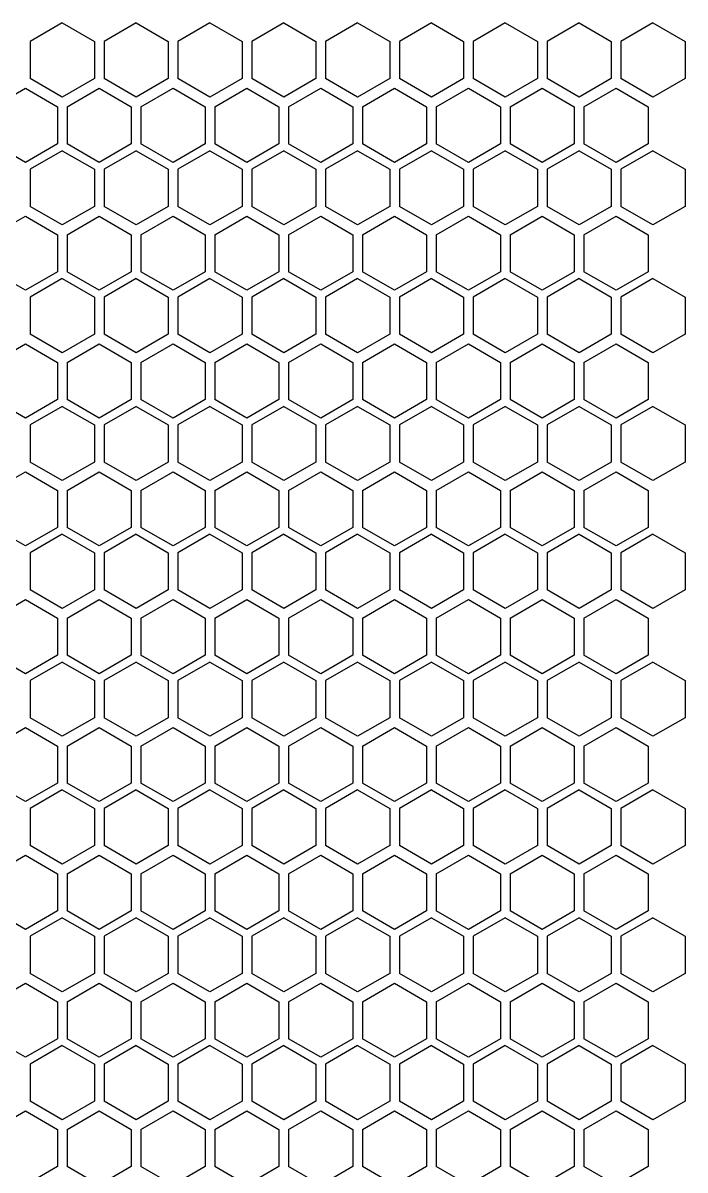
# Model space of a CAD drawing. Extents: x 61367 to 140945, y -1257 to 25588.
# Drawn here: x 94636.2 to 94718.7, y 15951.2 to 16094.1 of the extents above; entities that cross this region are included whole.
import ezdxf

# ---------------------------------------------------------------- set-up
doc = ezdxf.new("R2010")
doc.units = 0
doc.header["$MEASUREMENT"] = 0
doc.layers.get('0').update_dxf_attribs({"linetype": 'CONTINUOUS'})
doc.layers.add('4215-0412-2-1_0', color=7, linetype='CONTINUOUS')

# ---------------------------------------------------------------- blocks, each defined once
blk = doc.blocks.new('RYHTHYT')
at = {"layer": '4215-0412-2-1_0', "color": 7, "linetype": 'Continuous'}
for p, q in [((-32933.26, -67599.48), (-32937.26, -67601.79)), ((-32933.26, -67599.48), (-32929.26, -67601.79)), ((-32924.06, -67599.48), (-32928.06, -67601.79)), ((-32924.06, -67599.48), (-32920.06, -67601.79)), ((-32914.86, -67599.48), (-32918.86, -67601.79)), ((-32914.86, -67599.48), (-32910.86, -67601.79)), ((-32905.66, -67599.48), (-32909.66, -67601.79)), ((-32905.66, -67599.48), (-32901.66, -67601.79)), ((-32896.46, -67599.48), (-32900.46, -67601.79)), ((-32896.46, -67599.48), (-32892.46, -67601.79)), ((-32887.26, -67599.48), (-32891.26, -67601.79)), ((-32887.26, -67599.48), (-32883.26, -67601.79)), ((-32878.06, -67599.48), (-32882.06, -67601.79)), ((-32878.06, -67599.48), (-32874.06, -67601.79)), ((-32868.86, -67599.48), (-32872.86, -67601.79)), ((-32868.86, -67599.48), (-32864.86, -67601.79)), ((-32859.66, -67599.48), (-32863.66, -67601.79)), ((-32859.66, -67599.48), (-32855.66, -67601.79)), ((-32937.26, -67601.79), (-32937.26, -67606.41)), ((-32929.26, -67601.79), (-32929.26, -67606.41)), ((-32928.06, -67601.79), (-32928.06, -67606.41)), ((-32920.06, -67601.79), (-32920.06, -67606.41)), ((-32918.86, -67601.79), (-32918.86, -67606.41)), ((-32910.86, -67601.79), (-32910.86, -67606.41)), ((-32909.66, -67601.79), (-32909.66, -67606.41)), ((-32901.66, -67601.79), (-32901.66, -67606.41)), ((-32900.46, -67601.79), (-32900.46, -67606.41)), ((-32892.46, -67601.79), (-32892.46, -67606.41)), ((-32891.26, -67601.79), (-32891.26, -67606.41)), ((-32883.26, -67601.79), (-32883.26, -67606.41)), ((-32882.06, -67601.79), (-32882.06, -67606.41)), ((-32874.06, -67601.79), (-32874.06, -67606.41)), ((-32872.86, -67601.79), (-32872.86, -67606.41)), ((-32864.86, -67601.79), (-32864.86, -67606.41)), ((-32863.66, -67601.79), (-32863.66, -67606.41)), ((-32855.66, -67601.79), (-32855.66, -67606.41)), ((-32933.26, -67608.72), (-32937.26, -67606.41)), ((-32929.26, -67606.41), (-32933.26, -67608.72)), ((-32924.06, -67608.72), (-32928.06, -67606.41)), ((-32920.06, -67606.41), (-32924.06, -67608.72)), ((-32914.86, -67608.72), (-32918.86, -67606.41)), ((-32910.86, -67606.41), (-32914.86, -67608.72)), ((-32905.66, -67608.72), (-32909.66, -67606.41)), ((-32901.66, -67606.41), (-32905.66, -67608.72)), ((-32896.46, -67608.72), (-32900.46, -67606.41)), ((-32892.46, -67606.41), (-32896.46, -67608.72)), ((-32887.26, -67608.72), (-32891.26, -67606.41)), ((-32883.26, -67606.41), (-32887.26, -67608.72)), ((-32878.06, -67608.72), (-32882.06, -67606.41)), ((-32874.06, -67606.41), (-32878.06, -67608.72)), ((-32868.86, -67608.72), (-32872.86, -67606.41)), ((-32864.86, -67606.41), (-32868.86, -67608.72)), ((-32859.66, -67608.72), (-32863.66, -67606.41)), ((-32855.66, -67606.41), (-32859.66, -67608.72)), ((-32941.86, -67609.94), (-32937.86, -67607.63)), ((-32937.86, -67607.63), (-32933.86, -67609.94)), ((-32932.66, -67609.94), (-32928.66, -67607.63)), ((-32928.66, -67607.63), (-32924.66, -67609.94)), ((-32923.46, -67609.94), (-32919.46, -67607.63)), ((-32919.46, -67607.63), (-32915.46, -67609.94)), ((-32914.26, -67609.94), (-32910.26, -67607.63)), ((-32910.26, -67607.63), (-32906.26, -67609.94)), ((-32905.06, -67609.94), (-32901.06, -67607.63)), ((-32901.06, -67607.63), (-32897.06, -67609.94)), ((-32895.86, -67609.94), (-32891.86, -67607.63)), ((-32891.86, -67607.63), (-32887.86, -67609.94)), ((-32886.66, -67609.94), (-32882.66, -67607.63)), ((-32882.66, -67607.63), (-32878.66, -67609.94)), ((-32877.46, -67609.94), (-32873.46, -67607.63)), ((-32873.46, -67607.63), (-32869.46, -67609.94)), ((-32868.26, -67609.94), (-32864.26, -67607.63)), ((-32864.26, -67607.63), (-32860.26, -67609.94)), ((-32933.86, -67609.94), (-32933.86, -67614.56)), ((-32932.66, -67609.94), (-32932.66, -67614.56)), ((-32924.66, -67609.94), (-32924.66, -67614.56)), ((-32923.46, -67609.94), (-32923.46, -67614.56)), ((-32915.46, -67609.94), (-32915.46, -67614.56)), ((-32914.26, -67609.94), (-32914.26, -67614.56)), ((-32906.26, -67609.94), (-32906.26, -67614.56)), ((-32905.06, -67609.94), (-32905.06, -67614.56)), ((-32897.06, -67609.94), (-32897.06, -67614.56)), ((-32895.86, -67609.94), (-32895.86, -67614.56)), ((-32887.86, -67609.94), (-32887.86, -67614.56)), ((-32886.66, -67609.94), (-32886.66, -67614.56)), ((-32878.66, -67609.94), (-32878.66, -67614.56)), ((-32877.46, -67609.94), (-32877.46, -67614.56)), ((-32869.46, -67609.94), (-32869.46, -67614.56)), ((-32868.26, -67609.94), (-32868.26, -67614.56)), ((-32860.26, -67609.94), (-32860.26, -67614.56)), ((-32937.86, -67616.87), (-32941.86, -67614.56)), ((-32933.86, -67614.56), (-32937.86, -67616.87)), ((-32933.26, -67615.41), (-32937.26, -67617.72)), ((-32933.26, -67615.41), (-32929.26, -67617.72)), ((-32928.66, -67616.87), (-32932.66, -67614.56)), ((-32924.66, -67614.56), (-32928.66, -67616.87)), ((-32924.06, -67615.41), (-32928.06, -67617.72)), ((-32924.06, -67615.41), (-32920.06, -67617.72)), ((-32919.46, -67616.87), (-32923.46, -67614.56)), ((-32915.46, -67614.56), (-32919.46, -67616.87)), ((-32914.86, -67615.41), (-32918.86, -67617.72)), ((-32914.86, -67615.41), (-32910.86, -67617.72)), ((-32910.26, -67616.87), (-32914.26, -67614.56)), ((-32906.26, -67614.56), (-32910.26, -67616.87)), ((-32905.66, -67615.41), (-32909.66, -67617.72)), ((-32905.66, -67615.41), (-32901.66, -67617.72)), ((-32901.06, -67616.87), (-32905.06, -67614.56)), ((-32897.06, -67614.56), (-32901.06, -67616.87)), ((-32896.46, -67615.41), (-32900.46, -67617.72)), ((-32896.46, -67615.41), (-32892.46, -67617.72)), ((-32891.86, -67616.87), (-32895.86, -67614.56)), ((-32887.86, -67614.56), (-32891.86, -67616.87)), ((-32887.26, -67615.41), (-32891.26, -67617.72)), ((-32887.26, -67615.41), (-32883.26, -67617.72)), ((-32882.66, -67616.87), (-32886.66, -67614.56)), ((-32878.66, -67614.56), (-32882.66, -67616.87)), ((-32878.06, -67615.41), (-32882.06, -67617.72)), ((-32878.06, -67615.41), (-32874.06, -67617.72)), ((-32873.46, -67616.87), (-32877.46, -67614.56)), ((-32869.46, -67614.56), (-32873.46, -67616.87)), ((-32868.86, -67615.41), (-32872.86, -67617.72)), ((-32868.86, -67615.41), (-32864.86, -67617.72)), ((-32864.26, -67616.87), (-32868.26, -67614.56)), ((-32860.26, -67614.56), (-32864.26, -67616.87)), ((-32859.66, -67615.41), (-32863.66, -67617.72)), ((-32859.66, -67615.41), (-32855.66, -67617.72)), ((-32937.26, -67617.72), (-32937.26, -67622.34)), ((-32929.26, -67617.72), (-32929.26, -67622.34)), ((-32928.06, -67617.72), (-32928.06, -67622.34)), ((-32920.06, -67617.72), (-32920.06, -67622.34)), ((-32918.86, -67617.72), (-32918.86, -67622.34)), ((-32910.86, -67617.72), (-32910.86, -67622.34)), ((-32909.66, -67617.72), (-32909.66, -67622.34)), ((-32901.66, -67617.72), (-32901.66, -67622.34)), ((-32900.46, -67617.72), (-32900.46, -67622.34)), ((-32892.46, -67617.72), (-32892.46, -67622.34)), ((-32891.26, -67617.72), (-32891.26, -67622.34)), ((-32883.26, -67617.72), (-32883.26, -67622.34)), ((-32882.06, -67617.72), (-32882.06, -67622.34)), ((-32874.06, -67617.72), (-32874.06, -67622.34)), ((-32872.86, -67617.72), (-32872.86, -67622.34)), ((-32864.86, -67617.72), (-32864.86, -67622.34)), ((-32863.66, -67617.72), (-32863.66, -67622.34)), ((-32855.66, -67617.72), (-32855.66, -67622.34)), ((-32933.26, -67624.65), (-32937.26, -67622.34)), ((-32929.26, -67622.34), (-32933.26, -67624.65)), ((-32924.06, -67624.65), (-32928.06, -67622.34)), ((-32920.06, -67622.34), (-32924.06, -67624.65)), ((-32914.86, -67624.65), (-32918.86, -67622.34)), ((-32910.86, -67622.34), (-32914.86, -67624.65)), ((-32905.66, -67624.65), (-32909.66, -67622.34)), ((-32901.66, -67622.34), (-32905.66, -67624.65)), ((-32896.46, -67624.65), (-32900.46, -67622.34)), ((-32892.46, -67622.34), (-32896.46, -67624.65)), ((-32887.26, -67624.65), (-32891.26, -67622.34)), ((-32883.26, -67622.34), (-32887.26, -67624.65)), ((-32878.06, -67624.65), (-32882.06, -67622.34)), ((-32874.06, -67622.34), (-32878.06, -67624.65)), ((-32868.86, -67624.65), (-32872.86, -67622.34)), ((-32864.86, -67622.34), (-32868.86, -67624.65)), ((-32859.66, -67624.65), (-32863.66, -67622.34)), ((-32855.66, -67622.34), (-32859.66, -67624.65)), ((-32941.86, -67625.87), (-32937.86, -67623.56)), ((-32937.86, -67623.56), (-32933.86, -67625.87)), ((-32932.66, -67625.87), (-32928.66, -67623.56)), ((-32928.66, -67623.56), (-32924.66, -67625.87)), ((-32923.46, -67625.87), (-32919.46, -67623.56)), ((-32919.46, -67623.56), (-32915.46, -67625.87)), ((-32914.26, -67625.87), (-32910.26, -67623.56)), ((-32910.26, -67623.56), (-32906.26, -67625.87)), ((-32905.06, -67625.87), (-32901.06, -67623.56)), ((-32901.06, -67623.56), (-32897.06, -67625.87)), ((-32895.86, -67625.87), (-32891.86, -67623.56)), ((-32891.86, -67623.56), (-32887.86, -67625.87)), ((-32886.66, -67625.87), (-32882.66, -67623.56)), ((-32882.66, -67623.56), (-32878.66, -67625.87)), ((-32877.46, -67625.87), (-32873.46, -67623.56)), ((-32873.46, -67623.56), (-32869.46, -67625.87)), ((-32868.26, -67625.87), (-32864.26, -67623.56)), ((-32864.26, -67623.56), (-32860.26, -67625.87)), ((-32933.86, -67625.87), (-32933.86, -67630.49)), ((-32932.66, -67625.87), (-32932.66, -67630.49)), ((-32924.66, -67625.87), (-32924.66, -67630.49)), ((-32923.46, -67625.87), (-32923.46, -67630.49)), ((-32915.46, -67625.87), (-32915.46, -67630.49)), ((-32914.26, -67625.87), (-32914.26, -67630.49)), ((-32906.26, -67625.87), (-32906.26, -67630.49)), ((-32905.06, -67625.87), (-32905.06, -67630.49)), ((-32897.06, -67625.87), (-32897.06, -67630.49)), ((-32895.86, -67625.87), (-32895.86, -67630.49)), ((-32887.86, -67625.87), (-32887.86, -67630.49)), ((-32886.66, -67625.87), (-32886.66, -67630.49)), ((-32878.66, -67625.87), (-32878.66, -67630.49)), ((-32877.46, -67625.87), (-32877.46, -67630.49)), ((-32869.46, -67625.87), (-32869.46, -67630.49)), ((-32868.26, -67625.87), (-32868.26, -67630.49)), ((-32860.26, -67625.87), (-32860.26, -67630.49)), ((-32937.86, -67632.8), (-32941.86, -67630.49)), ((-32933.86, -67630.49), (-32937.86, -67632.8)), ((-32933.26, -67631.34), (-32937.26, -67633.65)), ((-32933.26, -67631.34), (-32929.26, -67633.65)), ((-32928.66, -67632.8), (-32932.66, -67630.49)), ((-32924.66, -67630.49), (-32928.66, -67632.8)), ((-32924.06, -67631.34), (-32928.06, -67633.65)), ((-32924.06, -67631.34), (-32920.06, -67633.65)), ((-32919.46, -67632.8), (-32923.46, -67630.49)), ((-32915.46, -67630.49), (-32919.46, -67632.8)), ((-32914.86, -67631.34), (-32918.86, -67633.65)), ((-32914.86, -67631.34), (-32910.86, -67633.65)), ((-32910.26, -67632.8), (-32914.26, -67630.49)), ((-32906.26, -67630.49), (-32910.26, -67632.8)), ((-32905.66, -67631.34), (-32909.66, -67633.65)), ((-32905.66, -67631.34), (-32901.66, -67633.65)), ((-32901.06, -67632.8), (-32905.06, -67630.49)), ((-32897.06, -67630.49), (-32901.06, -67632.8)), ((-32896.46, -67631.34), (-32900.46, -67633.65)), ((-32896.46, -67631.34), (-32892.46, -67633.65)), ((-32891.86, -67632.8), (-32895.86, -67630.49)), ((-32887.86, -67630.49), (-32891.86, -67632.8)), ((-32887.26, -67631.34), (-32891.26, -67633.65)), ((-32887.26, -67631.34), (-32883.26, -67633.65)), ((-32882.66, -67632.8), (-32886.66, -67630.49)), ((-32878.66, -67630.49), (-32882.66, -67632.8)), ((-32878.06, -67631.34), (-32882.06, -67633.65)), ((-32878.06, -67631.34), (-32874.06, -67633.65)), ((-32873.46, -67632.8), (-32877.46, -67630.49)), ((-32869.46, -67630.49), (-32873.46, -67632.8)), ((-32868.86, -67631.34), (-32872.86, -67633.65)), ((-32868.86, -67631.34), (-32864.86, -67633.65)), ((-32864.26, -67632.8), (-32868.26, -67630.49)), ((-32860.26, -67630.49), (-32864.26, -67632.8)), ((-32859.66, -67631.34), (-32863.66, -67633.65)), ((-32859.66, -67631.34), (-32855.66, -67633.65)), ((-32937.26, -67633.65), (-32937.26, -67638.27)), ((-32929.26, -67633.65), (-32929.26, -67638.27)), ((-32928.06, -67633.65), (-32928.06, -67638.27)), ((-32920.06, -67633.65), (-32920.06, -67638.27)), ((-32918.86, -67633.65), (-32918.86, -67638.27)), ((-32910.86, -67633.65), (-32910.86, -67638.27)), ((-32909.66, -67633.65), (-32909.66, -67638.27)), ((-32901.66, -67633.65), (-32901.66, -67638.27)), ((-32900.46, -67633.65), (-32900.46, -67638.27)), ((-32892.46, -67633.65), (-32892.46, -67638.27)), ((-32891.26, -67633.65), (-32891.26, -67638.27)), ((-32883.26, -67633.65), (-32883.26, -67638.27)), ((-32882.06, -67633.65), (-32882.06, -67638.27)), ((-32874.06, -67633.65), (-32874.06, -67638.27)), ((-32872.86, -67633.65), (-32872.86, -67638.27)), ((-32864.86, -67633.65), (-32864.86, -67638.27)), ((-32863.66, -67633.65), (-32863.66, -67638.27)), ((-32855.66, -67633.65), (-32855.66, -67638.27)), ((-32933.26, -67640.58), (-32937.26, -67638.27)), ((-32929.26, -67638.27), (-32933.26, -67640.58)), ((-32924.06, -67640.58), (-32928.06, -67638.27)), ((-32920.06, -67638.27), (-32924.06, -67640.58)), ((-32914.86, -67640.58), (-32918.86, -67638.27)), ((-32910.86, -67638.27), (-32914.86, -67640.58)), ((-32905.66, -67640.58), (-32909.66, -67638.27)), ((-32901.66, -67638.27), (-32905.66, -67640.58)), ((-32896.46, -67640.58), (-32900.46, -67638.27)), ((-32892.46, -67638.27), (-32896.46, -67640.58)), ((-32887.26, -67640.58), (-32891.26, -67638.27)), ((-32883.26, -67638.27), (-32887.26, -67640.58)), ((-32878.06, -67640.58), (-32882.06, -67638.27)), ((-32874.06, -67638.27), (-32878.06, -67640.58)), ((-32868.86, -67640.58), (-32872.86, -67638.27)), ((-32864.86, -67638.27), (-32868.86, -67640.58)), ((-32859.66, -67640.58), (-32863.66, -67638.27)), ((-32855.66, -67638.27), (-32859.66, -67640.58)), ((-32941.86, -67641.8), (-32937.86, -67639.49)), ((-32937.86, -67639.49), (-32933.86, -67641.8)), ((-32932.66, -67641.8), (-32928.66, -67639.49)), ((-32928.66, -67639.49), (-32924.66, -67641.8)), ((-32923.46, -67641.8), (-32919.46, -67639.49)), ((-32919.46, -67639.49), (-32915.46, -67641.8)), ((-32914.26, -67641.8), (-32910.26, -67639.49)), ((-32910.26, -67639.49), (-32906.26, -67641.8)), ((-32905.06, -67641.8), (-32901.06, -67639.49)), ((-32901.06, -67639.49), (-32897.06, -67641.8)), ((-32895.86, -67641.8), (-32891.86, -67639.49)), ((-32891.86, -67639.49), (-32887.86, -67641.8)), ((-32886.66, -67641.8), (-32882.66, -67639.49)), ((-32882.66, -67639.49), (-32878.66, -67641.8)), ((-32877.46, -67641.8), (-32873.46, -67639.49)), ((-32873.46, -67639.49), (-32869.46, -67641.8)), ((-32868.26, -67641.8), (-32864.26, -67639.49)), ((-32864.26, -67639.49), (-32860.26, -67641.8)), ((-32933.86, -67641.8), (-32933.86, -67646.42)), ((-32932.66, -67641.8), (-32932.66, -67646.42)), ((-32924.66, -67641.8), (-32924.66, -67646.42)), ((-32923.46, -67641.8), (-32923.46, -67646.42)), ((-32915.46, -67641.8), (-32915.46, -67646.42)), ((-32914.26, -67641.8), (-32914.26, -67646.42)), ((-32906.26, -67641.8), (-32906.26, -67646.42)), ((-32905.06, -67641.8), (-32905.06, -67646.42)), ((-32897.06, -67641.8), (-32897.06, -67646.42)), ((-32895.86, -67641.8), (-32895.86, -67646.42)), ((-32887.86, -67641.8), (-32887.86, -67646.42)), ((-32886.66, -67641.8), (-32886.66, -67646.42)), ((-32878.66, -67641.8), (-32878.66, -67646.42)), ((-32877.46, -67641.8), (-32877.46, -67646.42)), ((-32869.46, -67641.8), (-32869.46, -67646.42)), ((-32868.26, -67641.8), (-32868.26, -67646.42)), ((-32860.26, -67641.8), (-32860.26, -67646.42)), ((-32937.86, -67648.73), (-32941.86, -67646.42)), ((-32933.86, -67646.42), (-32937.86, -67648.73)), ((-32933.26, -67647.27), (-32937.26, -67649.58)), ((-32933.26, -67647.27), (-32929.26, -67649.58)), ((-32928.66, -67648.73), (-32932.66, -67646.42)), ((-32924.66, -67646.42), (-32928.66, -67648.73)), ((-32924.06, -67647.27), (-32928.06, -67649.58)), ((-32924.06, -67647.27), (-32920.06, -67649.58)), ((-32919.46, -67648.73), (-32923.46, -67646.42)), ((-32915.46, -67646.42), (-32919.46, -67648.73)), ((-32914.86, -67647.27), (-32918.86, -67649.58)), ((-32914.86, -67647.27), (-32910.86, -67649.58)), ((-32910.26, -67648.73), (-32914.26, -67646.42)), ((-32906.26, -67646.42), (-32910.26, -67648.73)), ((-32905.66, -67647.27), (-32909.66, -67649.58)), ((-32905.66, -67647.27), (-32901.66, -67649.58)), ((-32901.06, -67648.73), (-32905.06, -67646.42)), ((-32897.06, -67646.42), (-32901.06, -67648.73)), ((-32896.46, -67647.27), (-32900.46, -67649.58)), ((-32896.46, -67647.27), (-32892.46, -67649.58)), ((-32891.86, -67648.73), (-32895.86, -67646.42)), ((-32887.86, -67646.42), (-32891.86, -67648.73)), ((-32887.26, -67647.27), (-32891.26, -67649.58)), ((-32887.26, -67647.27), (-32883.26, -67649.58)), ((-32882.66, -67648.73), (-32886.66, -67646.42)), ((-32878.66, -67646.42), (-32882.66, -67648.73)), ((-32878.06, -67647.27), (-32882.06, -67649.58)), ((-32878.06, -67647.27), (-32874.06, -67649.58)), ((-32873.46, -67648.73), (-32877.46, -67646.42)), ((-32869.46, -67646.42), (-32873.46, -67648.73)), ((-32868.86, -67647.27), (-32872.86, -67649.58)), ((-32868.86, -67647.27), (-32864.86, -67649.58)), ((-32864.26, -67648.73), (-32868.26, -67646.42)), ((-32860.26, -67646.42), (-32864.26, -67648.73)), ((-32859.66, -67647.27), (-32863.66, -67649.58)), ((-32859.66, -67647.27), (-32855.66, -67649.58)), ((-32937.26, -67649.58), (-32937.26, -67654.2)), ((-32929.26, -67649.58), (-32929.26, -67654.2)), ((-32928.06, -67649.58), (-32928.06, -67654.2)), ((-32920.06, -67649.58), (-32920.06, -67654.2)), ((-32918.86, -67649.58), (-32918.86, -67654.2)), ((-32910.86, -67649.58), (-32910.86, -67654.2)), ((-32909.66, -67649.58), (-32909.66, -67654.2)), ((-32901.66, -67649.58), (-32901.66, -67654.2)), ((-32900.46, -67649.58), (-32900.46, -67654.2)), ((-32892.46, -67649.58), (-32892.46, -67654.2)), ((-32891.26, -67649.58), (-32891.26, -67654.2)), ((-32883.26, -67649.58), (-32883.26, -67654.2)), ((-32882.06, -67649.58), (-32882.06, -67654.2)), ((-32874.06, -67649.58), (-32874.06, -67654.2)), ((-32872.86, -67649.58), (-32872.86, -67654.2)), ((-32864.86, -67649.58), (-32864.86, -67654.2)), ((-32863.66, -67649.58), (-32863.66, -67654.2)), ((-32855.66, -67649.58), (-32855.66, -67654.2)), ((-32933.26, -67656.51), (-32937.26, -67654.2)), ((-32929.26, -67654.2), (-32933.26, -67656.51)), ((-32924.06, -67656.51), (-32928.06, -67654.2)), ((-32920.06, -67654.2), (-32924.06, -67656.51)), ((-32914.86, -67656.51), (-32918.86, -67654.2)), ((-32910.86, -67654.2), (-32914.86, -67656.51)), ((-32905.66, -67656.51), (-32909.66, -67654.2)), ((-32901.66, -67654.2), (-32905.66, -67656.51)), ((-32896.46, -67656.51), (-32900.46, -67654.2)), ((-32892.46, -67654.2), (-32896.46, -67656.51)), ((-32887.26, -67656.51), (-32891.26, -67654.2)), ((-32883.26, -67654.2), (-32887.26, -67656.51)), ((-32878.06, -67656.51), (-32882.06, -67654.2)), ((-32874.06, -67654.2), (-32878.06, -67656.51)), ((-32868.86, -67656.51), (-32872.86, -67654.2)), ((-32864.86, -67654.2), (-32868.86, -67656.51)), ((-32859.66, -67656.51), (-32863.66, -67654.2)), ((-32855.66, -67654.2), (-32859.66, -67656.51)), ((-32941.86, -67657.73), (-32937.86, -67655.42)), ((-32937.86, -67655.42), (-32933.86, -67657.73)), ((-32932.66, -67657.73), (-32928.66, -67655.42)), ((-32928.66, -67655.42), (-32924.66, -67657.73)), ((-32923.46, -67657.73), (-32919.46, -67655.42)), ((-32919.46, -67655.42), (-32915.46, -67657.73)), ((-32914.26, -67657.73), (-32910.26, -67655.42)), ((-32910.26, -67655.42), (-32906.26, -67657.73)), ((-32905.06, -67657.73), (-32901.06, -67655.42)), ((-32901.06, -67655.42), (-32897.06, -67657.73)), ((-32895.86, -67657.73), (-32891.86, -67655.42)), ((-32891.86, -67655.42), (-32887.86, -67657.73)), ((-32886.66, -67657.73), (-32882.66, -67655.42)), ((-32882.66, -67655.42), (-32878.66, -67657.73)), ((-32877.46, -67657.73), (-32873.46, -67655.42)), ((-32873.46, -67655.42), (-32869.46, -67657.73)), ((-32868.26, -67657.73), (-32864.26, -67655.42)), ((-32864.26, -67655.42), (-32860.26, -67657.73)), ((-32933.86, -67657.73), (-32933.86, -67662.35)), ((-32932.66, -67657.73), (-32932.66, -67662.35)), ((-32924.66, -67657.73), (-32924.66, -67662.35)), ((-32923.46, -67657.73), (-32923.46, -67662.35)), ((-32915.46, -67657.73), (-32915.46, -67662.35)), ((-32914.26, -67657.73), (-32914.26, -67662.35)), ((-32906.26, -67657.73), (-32906.26, -67662.35)), ((-32905.06, -67657.73), (-32905.06, -67662.35)), ((-32897.06, -67657.73), (-32897.06, -67662.35)), ((-32895.86, -67657.73), (-32895.86, -67662.35)), ((-32887.86, -67657.73), (-32887.86, -67662.35)), ((-32886.66, -67657.73), (-32886.66, -67662.35)), ((-32878.66, -67657.73), (-32878.66, -67662.35)), ((-32877.46, -67657.73), (-32877.46, -67662.35)), ((-32869.46, -67657.73), (-32869.46, -67662.35)), ((-32868.26, -67657.73), (-32868.26, -67662.35)), ((-32860.26, -67657.73), (-32860.26, -67662.35)), ((-32937.86, -67664.66), (-32941.86, -67662.35)), ((-32933.86, -67662.35), (-32937.86, -67664.66)), ((-32928.66, -67664.66), (-32932.66, -67662.35)), ((-32924.66, -67662.35), (-32928.66, -67664.66)), ((-32919.46, -67664.66), (-32923.46, -67662.35)), ((-32915.46, -67662.35), (-32919.46, -67664.66)), ((-32910.26, -67664.66), (-32914.26, -67662.35)), ((-32906.26, -67662.35), (-32910.26, -67664.66)), ((-32901.06, -67664.66), (-32905.06, -67662.35)), ((-32897.06, -67662.35), (-32901.06, -67664.66)), ((-32891.86, -67664.66), (-32895.86, -67662.35)), ((-32887.86, -67662.35), (-32891.86, -67664.66)), ((-32882.66, -67664.66), (-32886.66, -67662.35)), ((-32878.66, -67662.35), (-32882.66, -67664.66)), ((-32873.46, -67664.66), (-32877.46, -67662.35)), ((-32869.46, -67662.35), (-32873.46, -67664.66)), ((-32864.26, -67664.66), (-32868.26, -67662.35)), ((-32860.26, -67662.35), (-32864.26, -67664.66)), ((-32933.26, -67663.2), (-32937.26, -67665.51)), ((-32933.26, -67663.2), (-32929.26, -67665.51)), ((-32924.06, -67663.2), (-32928.06, -67665.51)), ((-32924.06, -67663.2), (-32920.06, -67665.51)), ((-32914.86, -67663.2), (-32918.86, -67665.51)), ((-32914.86, -67663.2), (-32910.86, -67665.51)), ((-32905.66, -67663.2), (-32909.66, -67665.51)), ((-32905.66, -67663.2), (-32901.66, -67665.51)), ((-32896.46, -67663.2), (-32900.46, -67665.51)), ((-32896.46, -67663.2), (-32892.46, -67665.51)), ((-32887.26, -67663.2), (-32891.26, -67665.51)), ((-32887.26, -67663.2), (-32883.26, -67665.51)), ((-32878.06, -67663.2), (-32882.06, -67665.51)), ((-32878.06, -67663.2), (-32874.06, -67665.51)), ((-32868.86, -67663.2), (-32872.86, -67665.51)), ((-32868.86, -67663.2), (-32864.86, -67665.51)), ((-32859.66, -67663.2), (-32863.66, -67665.51)), ((-32859.66, -67663.2), (-32855.66, -67665.51)), ((-32937.26, -67665.51), (-32937.26, -67670.13)), ((-32929.26, -67665.51), (-32929.26, -67670.13)), ((-32928.06, -67665.51), (-32928.06, -67670.13)), ((-32920.06, -67665.51), (-32920.06, -67670.13)), ((-32918.86, -67665.51), (-32918.86, -67670.13)), ((-32910.86, -67665.51), (-32910.86, -67670.13)), ((-32909.66, -67665.51), (-32909.66, -67670.13)), ((-32901.66, -67665.51), (-32901.66, -67670.13)), ((-32900.46, -67665.51), (-32900.46, -67670.13)), ((-32892.46, -67665.51), (-32892.46, -67670.13)), ((-32891.26, -67665.51), (-32891.26, -67670.13)), ((-32883.26, -67665.51), (-32883.26, -67670.13)), ((-32882.06, -67665.51), (-32882.06, -67670.13)), ((-32874.06, -67665.51), (-32874.06, -67670.13)), ((-32872.86, -67665.51), (-32872.86, -67670.13)), ((-32864.86, -67665.51), (-32864.86, -67670.13)), ((-32863.66, -67665.51), (-32863.66, -67670.13)), ((-32855.66, -67665.51), (-32855.66, -67670.13)), ((-32933.26, -67672.44), (-32937.26, -67670.13)), ((-32929.26, -67670.13), (-32933.26, -67672.44)), ((-32924.06, -67672.44), (-32928.06, -67670.13)), ((-32920.06, -67670.13), (-32924.06, -67672.44)), ((-32914.86, -67672.44), (-32918.86, -67670.13)), ((-32910.86, -67670.13), (-32914.86, -67672.44)), ((-32905.66, -67672.44), (-32909.66, -67670.13)), ((-32901.66, -67670.13), (-32905.66, -67672.44)), ((-32896.46, -67672.44), (-32900.46, -67670.13)), ((-32892.46, -67670.13), (-32896.46, -67672.44)), ((-32887.26, -67672.44), (-32891.26, -67670.13)), ((-32883.26, -67670.13), (-32887.26, -67672.44)), ((-32878.06, -67672.44), (-32882.06, -67670.13)), ((-32874.06, -67670.13), (-32878.06, -67672.44)), ((-32868.86, -67672.44), (-32872.86, -67670.13)), ((-32864.86, -67670.13), (-32868.86, -67672.44)), ((-32859.66, -67672.44), (-32863.66, -67670.13)), ((-32855.66, -67670.13), (-32859.66, -67672.44)), ((-32941.86, -67673.66), (-32937.86, -67671.35)), ((-32937.86, -67671.35), (-32933.86, -67673.66)), ((-32932.66, -67673.66), (-32928.66, -67671.35)), ((-32928.66, -67671.35), (-32924.66, -67673.66)), ((-32923.46, -67673.66), (-32919.46, -67671.35)), ((-32919.46, -67671.35), (-32915.46, -67673.66)), ((-32914.26, -67673.66), (-32910.26, -67671.35)), ((-32910.26, -67671.35), (-32906.26, -67673.66)), ((-32905.06, -67673.66), (-32901.06, -67671.35)), ((-32901.06, -67671.35), (-32897.06, -67673.66)), ((-32895.86, -67673.66), (-32891.86, -67671.35)), ((-32891.86, -67671.35), (-32887.86, -67673.66)), ((-32886.66, -67673.66), (-32882.66, -67671.35)), ((-32882.66, -67671.35), (-32878.66, -67673.66)), ((-32877.46, -67673.66), (-32873.46, -67671.35)), ((-32873.46, -67671.35), (-32869.46, -67673.66)), ((-32868.26, -67673.66), (-32864.26, -67671.35)), ((-32864.26, -67671.35), (-32860.26, -67673.66)), ((-32933.86, -67673.66), (-32933.86, -67678.28)), ((-32932.66, -67673.66), (-32932.66, -67678.28)), ((-32924.66, -67673.66), (-32924.66, -67678.28)), ((-32923.46, -67673.66), (-32923.46, -67678.28)), ((-32915.46, -67673.66), (-32915.46, -67678.28)), ((-32914.26, -67673.66), (-32914.26, -67678.28)), ((-32906.26, -67673.66), (-32906.26, -67678.28)), ((-32905.06, -67673.66), (-32905.06, -67678.28)), ((-32897.06, -67673.66), (-32897.06, -67678.28)), ((-32895.86, -67673.66), (-32895.86, -67678.28)), ((-32887.86, -67673.66), (-32887.86, -67678.28)), ((-32886.66, -67673.66), (-32886.66, -67678.28)), ((-32878.66, -67673.66), (-32878.66, -67678.28)), ((-32877.46, -67673.66), (-32877.46, -67678.28)), ((-32869.46, -67673.66), (-32869.46, -67678.28)), ((-32868.26, -67673.66), (-32868.26, -67678.28)), ((-32860.26, -67673.66), (-32860.26, -67678.28)), ((-32937.86, -67680.59), (-32941.86, -67678.28)), ((-32933.86, -67678.28), (-32937.86, -67680.59)), ((-32928.66, -67680.59), (-32932.66, -67678.28)), ((-32924.66, -67678.28), (-32928.66, -67680.59)), ((-32919.46, -67680.59), (-32923.46, -67678.28)), ((-32915.46, -67678.28), (-32919.46, -67680.59)), ((-32910.26, -67680.59), (-32914.26, -67678.28)), ((-32906.26, -67678.28), (-32910.26, -67680.59)), ((-32901.06, -67680.59), (-32905.06, -67678.28)), ((-32897.06, -67678.28), (-32901.06, -67680.59)), ((-32891.86, -67680.59), (-32895.86, -67678.28)), ((-32887.86, -67678.28), (-32891.86, -67680.59)), ((-32882.66, -67680.59), (-32886.66, -67678.28)), ((-32878.66, -67678.28), (-32882.66, -67680.59)), ((-32873.46, -67680.59), (-32877.46, -67678.28)), ((-32869.46, -67678.28), (-32873.46, -67680.59)), ((-32864.26, -67680.59), (-32868.26, -67678.28)), ((-32860.26, -67678.28), (-32864.26, -67680.59)), ((-32933.26, -67679.13), (-32937.26, -67681.44)), ((-32933.26, -67679.13), (-32929.26, -67681.44)), ((-32924.06, -67679.13), (-32928.06, -67681.44)), ((-32924.06, -67679.13), (-32920.06, -67681.44)), ((-32914.86, -67679.13), (-32918.86, -67681.44)), ((-32914.86, -67679.13), (-32910.86, -67681.44)), ((-32905.66, -67679.13), (-32909.66, -67681.44)), ((-32905.66, -67679.13), (-32901.66, -67681.44)), ((-32896.46, -67679.13), (-32900.46, -67681.44)), ((-32896.46, -67679.13), (-32892.46, -67681.44)), ((-32887.26, -67679.13), (-32891.26, -67681.44)), ((-32887.26, -67679.13), (-32883.26, -67681.44)), ((-32878.06, -67679.13), (-32882.06, -67681.44)), ((-32878.06, -67679.13), (-32874.06, -67681.44)), ((-32868.86, -67679.13), (-32872.86, -67681.44)), ((-32868.86, -67679.13), (-32864.86, -67681.44)), ((-32859.66, -67679.13), (-32863.66, -67681.44)), ((-32859.66, -67679.13), (-32855.66, -67681.44)), ((-32937.26, -67681.44), (-32937.26, -67686.06)), ((-32929.26, -67681.44), (-32929.26, -67686.06)), ((-32928.06, -67681.44), (-32928.06, -67686.06)), ((-32920.06, -67681.44), (-32920.06, -67686.06)), ((-32918.86, -67681.44), (-32918.86, -67686.06)), ((-32910.86, -67681.44), (-32910.86, -67686.06)), ((-32909.66, -67681.44), (-32909.66, -67686.06)), ((-32901.66, -67681.44), (-32901.66, -67686.06)), ((-32900.46, -67681.44), (-32900.46, -67686.06)), ((-32892.46, -67681.44), (-32892.46, -67686.06)), ((-32891.26, -67681.44), (-32891.26, -67686.06)), ((-32883.26, -67681.44), (-32883.26, -67686.06)), ((-32882.06, -67681.44), (-32882.06, -67686.06)), ((-32874.06, -67681.44), (-32874.06, -67686.06)), ((-32872.86, -67681.44), (-32872.86, -67686.06)), ((-32864.86, -67681.44), (-32864.86, -67686.06)), ((-32863.66, -67681.44), (-32863.66, -67686.06)), ((-32855.66, -67681.44), (-32855.66, -67686.06)), ((-32941.86, -67689.59), (-32937.86, -67687.28)), ((-32937.86, -67687.28), (-32933.86, -67689.59)), ((-32933.26, -67688.37), (-32937.26, -67686.06)), ((-32929.26, -67686.06), (-32933.26, -67688.37)), ((-32932.66, -67689.59), (-32928.66, -67687.28)), ((-32928.66, -67687.28), (-32924.66, -67689.59)), ((-32924.06, -67688.37), (-32928.06, -67686.06)), ((-32920.06, -67686.06), (-32924.06, -67688.37)), ((-32923.46, -67689.59), (-32919.46, -67687.28)), ((-32919.46, -67687.28), (-32915.46, -67689.59)), ((-32914.86, -67688.37), (-32918.86, -67686.06)), ((-32910.86, -67686.06), (-32914.86, -67688.37)), ((-32914.26, -67689.59), (-32910.26, -67687.28)), ((-32910.26, -67687.28), (-32906.26, -67689.59)), ((-32905.66, -67688.37), (-32909.66, -67686.06)), ((-32901.66, -67686.06), (-32905.66, -67688.37)), ((-32905.06, -67689.59), (-32901.06, -67687.28)), ((-32901.06, -67687.28), (-32897.06, -67689.59)), ((-32896.46, -67688.37), (-32900.46, -67686.06)), ((-32892.46, -67686.06), (-32896.46, -67688.37)), ((-32895.86, -67689.59), (-32891.86, -67687.28)), ((-32891.86, -67687.28), (-32887.86, -67689.59)), ((-32887.26, -67688.37), (-32891.26, -67686.06)), ((-32883.26, -67686.06), (-32887.26, -67688.37)), ((-32886.66, -67689.59), (-32882.66, -67687.28)), ((-32882.66, -67687.28), (-32878.66, -67689.59)), ((-32878.06, -67688.37), (-32882.06, -67686.06)), ((-32874.06, -67686.06), (-32878.06, -67688.37)), ((-32877.46, -67689.59), (-32873.46, -67687.28)), ((-32873.46, -67687.28), (-32869.46, -67689.59)), ((-32868.86, -67688.37), (-32872.86, -67686.06)), ((-32864.86, -67686.06), (-32868.86, -67688.37)), ((-32868.26, -67689.59), (-32864.26, -67687.28)), ((-32864.26, -67687.28), (-32860.26, -67689.59)), ((-32859.66, -67688.37), (-32863.66, -67686.06)), ((-32855.66, -67686.06), (-32859.66, -67688.37)), ((-32933.86, -67689.59), (-32933.86, -67694.21)), ((-32932.66, -67689.59), (-32932.66, -67694.21)), ((-32924.66, -67689.59), (-32924.66, -67694.21)), ((-32923.46, -67689.59), (-32923.46, -67694.21)), ((-32915.46, -67689.59), (-32915.46, -67694.21)), ((-32914.26, -67689.59), (-32914.26, -67694.21)), ((-32906.26, -67689.59), (-32906.26, -67694.21)), ((-32905.06, -67689.59), (-32905.06, -67694.21)), ((-32897.06, -67689.59), (-32897.06, -67694.21)), ((-32895.86, -67689.59), (-32895.86, -67694.21)), ((-32887.86, -67689.59), (-32887.86, -67694.21)), ((-32886.66, -67689.59), (-32886.66, -67694.21)), ((-32878.66, -67689.59), (-32878.66, -67694.21)), ((-32877.46, -67689.59), (-32877.46, -67694.21)), ((-32869.46, -67689.59), (-32869.46, -67694.21)), ((-32868.26, -67689.59), (-32868.26, -67694.21)), ((-32860.26, -67689.59), (-32860.26, -67694.21)), ((-32937.86, -67696.52), (-32941.86, -67694.21)), ((-32933.86, -67694.21), (-32937.86, -67696.52)), ((-32928.66, -67696.52), (-32932.66, -67694.21)), ((-32924.66, -67694.21), (-32928.66, -67696.52)), ((-32919.46, -67696.52), (-32923.46, -67694.21)), ((-32915.46, -67694.21), (-32919.46, -67696.52)), ((-32910.26, -67696.52), (-32914.26, -67694.21)), ((-32906.26, -67694.21), (-32910.26, -67696.52)), ((-32901.06, -67696.52), (-32905.06, -67694.21)), ((-32897.06, -67694.21), (-32901.06, -67696.52)), ((-32891.86, -67696.52), (-32895.86, -67694.21)), ((-32887.86, -67694.21), (-32891.86, -67696.52)), ((-32882.66, -67696.52), (-32886.66, -67694.21)), ((-32878.66, -67694.21), (-32882.66, -67696.52)), ((-32873.46, -67696.52), (-32877.46, -67694.21)), ((-32869.46, -67694.21), (-32873.46, -67696.52)), ((-32864.26, -67696.52), (-32868.26, -67694.21)), ((-32860.26, -67694.21), (-32864.26, -67696.52)), ((-32933.26, -67695.06), (-32937.26, -67697.37)), ((-32933.26, -67695.06), (-32929.26, -67697.37)), ((-32924.06, -67695.06), (-32928.06, -67697.37)), ((-32924.06, -67695.06), (-32920.06, -67697.37)), ((-32914.86, -67695.06), (-32918.86, -67697.37)), ((-32914.86, -67695.06), (-32910.86, -67697.37)), ((-32905.66, -67695.06), (-32909.66, -67697.37)), ((-32905.66, -67695.06), (-32901.66, -67697.37)), ((-32896.46, -67695.06), (-32900.46, -67697.37)), ((-32896.46, -67695.06), (-32892.46, -67697.37)), ((-32887.26, -67695.06), (-32891.26, -67697.37)), ((-32887.26, -67695.06), (-32883.26, -67697.37)), ((-32878.06, -67695.06), (-32882.06, -67697.37)), ((-32878.06, -67695.06), (-32874.06, -67697.37)), ((-32868.86, -67695.06), (-32872.86, -67697.37)), ((-32868.86, -67695.06), (-32864.86, -67697.37)), ((-32859.66, -67695.06), (-32863.66, -67697.37)), ((-32859.66, -67695.06), (-32855.66, -67697.37)), ((-32937.26, -67697.37), (-32937.26, -67701.99)), ((-32929.26, -67697.37), (-32929.26, -67701.99)), ((-32928.06, -67697.37), (-32928.06, -67701.99)), ((-32920.06, -67697.37), (-32920.06, -67701.99)), ((-32918.86, -67697.37), (-32918.86, -67701.99)), ((-32910.86, -67697.37), (-32910.86, -67701.99)), ((-32909.66, -67697.37), (-32909.66, -67701.99)), ((-32901.66, -67697.37), (-32901.66, -67701.99)), ((-32900.46, -67697.37), (-32900.46, -67701.99)), ((-32892.46, -67697.37), (-32892.46, -67701.99)), ((-32891.26, -67697.37), (-32891.26, -67701.99)), ((-32883.26, -67697.37), (-32883.26, -67701.99)), ((-32882.06, -67697.37), (-32882.06, -67701.99)), ((-32874.06, -67697.37), (-32874.06, -67701.99)), ((-32872.86, -67697.37), (-32872.86, -67701.99)), ((-32864.86, -67697.37), (-32864.86, -67701.99)), ((-32863.66, -67697.37), (-32863.66, -67701.99)), ((-32855.66, -67697.37), (-32855.66, -67701.99)), ((-32933.26, -67704.3), (-32937.26, -67701.99)), ((-32929.26, -67701.99), (-32933.26, -67704.3)), ((-32924.06, -67704.3), (-32928.06, -67701.99)), ((-32920.06, -67701.99), (-32924.06, -67704.3)), ((-32914.86, -67704.3), (-32918.86, -67701.99)), ((-32910.86, -67701.99), (-32914.86, -67704.3)), ((-32905.66, -67704.3), (-32909.66, -67701.99)), ((-32901.66, -67701.99), (-32905.66, -67704.3)), ((-32896.46, -67704.3), (-32900.46, -67701.99)), ((-32892.46, -67701.99), (-32896.46, -67704.3)), ((-32887.26, -67704.3), (-32891.26, -67701.99)), ((-32883.26, -67701.99), (-32887.26, -67704.3)), ((-32878.06, -67704.3), (-32882.06, -67701.99)), ((-32874.06, -67701.99), (-32878.06, -67704.3)), ((-32868.86, -67704.3), (-32872.86, -67701.99)), ((-32864.86, -67701.99), (-32868.86, -67704.3)), ((-32859.66, -67704.3), (-32863.66, -67701.99)), ((-32855.66, -67701.99), (-32859.66, -67704.3)), ((-32941.86, -67705.52), (-32937.86, -67703.21)), ((-32937.86, -67703.21), (-32933.86, -67705.52)), ((-32932.66, -67705.52), (-32928.66, -67703.21)), ((-32928.66, -67703.21), (-32924.66, -67705.52)), ((-32923.46, -67705.52), (-32919.46, -67703.21)), ((-32919.46, -67703.21), (-32915.46, -67705.52)), ((-32914.26, -67705.52), (-32910.26, -67703.21)), ((-32910.26, -67703.21), (-32906.26, -67705.52)), ((-32905.06, -67705.52), (-32901.06, -67703.21)), ((-32901.06, -67703.21), (-32897.06, -67705.52)), ((-32895.86, -67705.52), (-32891.86, -67703.21)), ((-32891.86, -67703.21), (-32887.86, -67705.52)), ((-32886.66, -67705.52), (-32882.66, -67703.21)), ((-32882.66, -67703.21), (-32878.66, -67705.52)), ((-32877.46, -67705.52), (-32873.46, -67703.21)), ((-32873.46, -67703.21), (-32869.46, -67705.52)), ((-32868.26, -67705.52), (-32864.26, -67703.21)), ((-32864.26, -67703.21), (-32860.26, -67705.52)), ((-32933.86, -67705.52), (-32933.86, -67710.14)), ((-32932.66, -67705.52), (-32932.66, -67710.14)), ((-32924.66, -67705.52), (-32924.66, -67710.14)), ((-32923.46, -67705.52), (-32923.46, -67710.14)), ((-32915.46, -67705.52), (-32915.46, -67710.14)), ((-32914.26, -67705.52), (-32914.26, -67710.14)), ((-32906.26, -67705.52), (-32906.26, -67710.14)), ((-32905.06, -67705.52), (-32905.06, -67710.14)), ((-32897.06, -67705.52), (-32897.06, -67710.14)), ((-32895.86, -67705.52), (-32895.86, -67710.14)), ((-32887.86, -67705.52), (-32887.86, -67710.14)), ((-32886.66, -67705.52), (-32886.66, -67710.14)), ((-32878.66, -67705.52), (-32878.66, -67710.14)), ((-32877.46, -67705.52), (-32877.46, -67710.14)), ((-32869.46, -67705.52), (-32869.46, -67710.14)), ((-32868.26, -67705.52), (-32868.26, -67710.14)), ((-32860.26, -67705.52), (-32860.26, -67710.14)), ((-32937.86, -67712.45), (-32941.86, -67710.14)), ((-32933.86, -67710.14), (-32937.86, -67712.45)), ((-32928.66, -67712.45), (-32932.66, -67710.14)), ((-32924.66, -67710.14), (-32928.66, -67712.45)), ((-32919.46, -67712.45), (-32923.46, -67710.14)), ((-32915.46, -67710.14), (-32919.46, -67712.45)), ((-32910.26, -67712.45), (-32914.26, -67710.14)), ((-32906.26, -67710.14), (-32910.26, -67712.45)), ((-32901.06, -67712.45), (-32905.06, -67710.14)), ((-32897.06, -67710.14), (-32901.06, -67712.45)), ((-32891.86, -67712.45), (-32895.86, -67710.14)), ((-32887.86, -67710.14), (-32891.86, -67712.45)), ((-32882.66, -67712.45), (-32886.66, -67710.14)), ((-32878.66, -67710.14), (-32882.66, -67712.45)), ((-32873.46, -67712.45), (-32877.46, -67710.14)), ((-32869.46, -67710.14), (-32873.46, -67712.45)), ((-32864.26, -67712.45), (-32868.26, -67710.14)), ((-32860.26, -67710.14), (-32864.26, -67712.45)), ((-32933.26, -67710.99), (-32937.26, -67713.3)), ((-32933.26, -67710.99), (-32929.26, -67713.3)), ((-32924.06, -67710.99), (-32928.06, -67713.3)), ((-32924.06, -67710.99), (-32920.06, -67713.3)), ((-32914.86, -67710.99), (-32918.86, -67713.3)), ((-32914.86, -67710.99), (-32910.86, -67713.3)), ((-32905.66, -67710.99), (-32909.66, -67713.3)), ((-32905.66, -67710.99), (-32901.66, -67713.3)), ((-32896.46, -67710.99), (-32900.46, -67713.3)), ((-32896.46, -67710.99), (-32892.46, -67713.3)), ((-32887.26, -67710.99), (-32891.26, -67713.3)), ((-32887.26, -67710.99), (-32883.26, -67713.3)), ((-32878.06, -67710.99), (-32882.06, -67713.3)), ((-32878.06, -67710.99), (-32874.06, -67713.3)), ((-32868.86, -67710.99), (-32872.86, -67713.3)), ((-32868.86, -67710.99), (-32864.86, -67713.3)), ((-32859.66, -67710.99), (-32863.66, -67713.3)), ((-32859.66, -67710.99), (-32855.66, -67713.3)), ((-32937.26, -67713.3), (-32937.26, -67717.92)), ((-32929.26, -67713.3), (-32929.26, -67717.92)), ((-32928.06, -67713.3), (-32928.06, -67717.92)), ((-32920.06, -67713.3), (-32920.06, -67717.92)), ((-32918.86, -67713.3), (-32918.86, -67717.92)), ((-32910.86, -67713.3), (-32910.86, -67717.92)), ((-32909.66, -67713.3), (-32909.66, -67717.92)), ((-32901.66, -67713.3), (-32901.66, -67717.92)), ((-32900.46, -67713.3), (-32900.46, -67717.92)), ((-32892.46, -67713.3), (-32892.46, -67717.92)), ((-32891.26, -67713.3), (-32891.26, -67717.92)), ((-32883.26, -67713.3), (-32883.26, -67717.92)), ((-32882.06, -67713.3), (-32882.06, -67717.92)), ((-32874.06, -67713.3), (-32874.06, -67717.92)), ((-32872.86, -67713.3), (-32872.86, -67717.92)), ((-32864.86, -67713.3), (-32864.86, -67717.92)), ((-32863.66, -67713.3), (-32863.66, -67717.92)), ((-32855.66, -67713.3), (-32855.66, -67717.92)), ((-32933.26, -67720.23), (-32937.26, -67717.92)), ((-32929.26, -67717.92), (-32933.26, -67720.23)), ((-32924.06, -67720.23), (-32928.06, -67717.92)), ((-32920.06, -67717.92), (-32924.06, -67720.23)), ((-32914.86, -67720.23), (-32918.86, -67717.92)), ((-32910.86, -67717.92), (-32914.86, -67720.23)), ((-32905.66, -67720.23), (-32909.66, -67717.92)), ((-32901.66, -67717.92), (-32905.66, -67720.23)), ((-32896.46, -67720.23), (-32900.46, -67717.92)), ((-32892.46, -67717.92), (-32896.46, -67720.23)), ((-32887.26, -67720.23), (-32891.26, -67717.92)), ((-32883.26, -67717.92), (-32887.26, -67720.23)), ((-32878.06, -67720.23), (-32882.06, -67717.92)), ((-32874.06, -67717.92), (-32878.06, -67720.23)), ((-32868.86, -67720.23), (-32872.86, -67717.92)), ((-32864.86, -67717.92), (-32868.86, -67720.23)), ((-32859.66, -67720.23), (-32863.66, -67717.92)), ((-32855.66, -67717.92), (-32859.66, -67720.23)), ((-32941.86, -67721.45), (-32937.86, -67719.14)), ((-32937.86, -67719.14), (-32933.86, -67721.45)), ((-32932.66, -67721.45), (-32928.66, -67719.14)), ((-32928.66, -67719.14), (-32924.66, -67721.45)), ((-32923.46, -67721.45), (-32919.46, -67719.14)), ((-32919.46, -67719.14), (-32915.46, -67721.45)), ((-32914.26, -67721.45), (-32910.26, -67719.14)), ((-32910.26, -67719.14), (-32906.26, -67721.45)), ((-32905.06, -67721.45), (-32901.06, -67719.14)), ((-32901.06, -67719.14), (-32897.06, -67721.45)), ((-32895.86, -67721.45), (-32891.86, -67719.14)), ((-32891.86, -67719.14), (-32887.86, -67721.45)), ((-32886.66, -67721.45), (-32882.66, -67719.14)), ((-32882.66, -67719.14), (-32878.66, -67721.45)), ((-32877.46, -67721.45), (-32873.46, -67719.14)), ((-32873.46, -67719.14), (-32869.46, -67721.45)), ((-32868.26, -67721.45), (-32864.26, -67719.14)), ((-32864.26, -67719.14), (-32860.26, -67721.45)), ((-32933.86, -67721.45), (-32933.86, -67726.07)), ((-32932.66, -67721.45), (-32932.66, -67726.07)), ((-32924.66, -67721.45), (-32924.66, -67726.07)), ((-32923.46, -67721.45), (-32923.46, -67726.07)), ((-32915.46, -67721.45), (-32915.46, -67726.07)), ((-32914.26, -67721.45), (-32914.26, -67726.07)), ((-32906.26, -67721.45), (-32906.26, -67726.07)), ((-32905.06, -67721.45), (-32905.06, -67726.07)), ((-32897.06, -67721.45), (-32897.06, -67726.07)), ((-32895.86, -67721.45), (-32895.86, -67726.07)), ((-32887.86, -67721.45), (-32887.86, -67726.07)), ((-32886.66, -67721.45), (-32886.66, -67726.07)), ((-32878.66, -67721.45), (-32878.66, -67726.07)), ((-32877.46, -67721.45), (-32877.46, -67726.07)), ((-32869.46, -67721.45), (-32869.46, -67726.07)), ((-32868.26, -67721.45), (-32868.26, -67726.07)), ((-32860.26, -67721.45), (-32860.26, -67726.07)), ((-32937.86, -67728.38), (-32941.86, -67726.07)), ((-32933.86, -67726.07), (-32937.86, -67728.38)), ((-32933.26, -67726.92), (-32937.26, -67729.23)), ((-32933.26, -67726.92), (-32929.26, -67729.23)), ((-32928.66, -67728.38), (-32932.66, -67726.07)), ((-32924.66, -67726.07), (-32928.66, -67728.38)), ((-32924.06, -67726.92), (-32928.06, -67729.23)), ((-32924.06, -67726.92), (-32920.06, -67729.23)), ((-32919.46, -67728.38), (-32923.46, -67726.07)), ((-32915.46, -67726.07), (-32919.46, -67728.38)), ((-32914.86, -67726.92), (-32918.86, -67729.23)), ((-32914.86, -67726.92), (-32910.86, -67729.23)), ((-32910.26, -67728.38), (-32914.26, -67726.07)), ((-32906.26, -67726.07), (-32910.26, -67728.38)), ((-32905.66, -67726.92), (-32909.66, -67729.23)), ((-32905.66, -67726.92), (-32901.66, -67729.23)), ((-32901.06, -67728.38), (-32905.06, -67726.07)), ((-32897.06, -67726.07), (-32901.06, -67728.38)), ((-32896.46, -67726.92), (-32900.46, -67729.23)), ((-32896.46, -67726.92), (-32892.46, -67729.23)), ((-32891.86, -67728.38), (-32895.86, -67726.07)), ((-32887.86, -67726.07), (-32891.86, -67728.38)), ((-32887.26, -67726.92), (-32891.26, -67729.23)), ((-32887.26, -67726.92), (-32883.26, -67729.23)), ((-32882.66, -67728.38), (-32886.66, -67726.07)), ((-32878.66, -67726.07), (-32882.66, -67728.38)), ((-32878.06, -67726.92), (-32882.06, -67729.23)), ((-32878.06, -67726.92), (-32874.06, -67729.23)), ((-32873.46, -67728.38), (-32877.46, -67726.07)), ((-32869.46, -67726.07), (-32873.46, -67728.38)), ((-32868.86, -67726.92), (-32872.86, -67729.23)), ((-32868.86, -67726.92), (-32864.86, -67729.23)), ((-32864.26, -67728.38), (-32868.26, -67726.07)), ((-32860.26, -67726.07), (-32864.26, -67728.38)), ((-32859.66, -67726.92), (-32863.66, -67729.23)), ((-32859.66, -67726.92), (-32855.66, -67729.23)), ((-32937.26, -67729.23), (-32937.26, -67733.85)), ((-32929.26, -67729.23), (-32929.26, -67733.85)), ((-32928.06, -67729.23), (-32928.06, -67733.85)), ((-32920.06, -67729.23), (-32920.06, -67733.85)), ((-32918.86, -67729.23), (-32918.86, -67733.85)), ((-32910.86, -67729.23), (-32910.86, -67733.85)), ((-32909.66, -67729.23), (-32909.66, -67733.85)), ((-32901.66, -67729.23), (-32901.66, -67733.85)), ((-32900.46, -67729.23), (-32900.46, -67733.85)), ((-32892.46, -67729.23), (-32892.46, -67733.85)), ((-32891.26, -67729.23), (-32891.26, -67733.85)), ((-32883.26, -67729.23), (-32883.26, -67733.85)), ((-32882.06, -67729.23), (-32882.06, -67733.85)), ((-32874.06, -67729.23), (-32874.06, -67733.85)), ((-32872.86, -67729.23), (-32872.86, -67733.85)), ((-32864.86, -67729.23), (-32864.86, -67733.85)), ((-32863.66, -67729.23), (-32863.66, -67733.85)), ((-32855.66, -67729.23), (-32855.66, -67733.85)), ((-32933.26, -67736.16), (-32937.26, -67733.85)), ((-32929.26, -67733.85), (-32933.26, -67736.16)), ((-32924.06, -67736.16), (-32928.06, -67733.85)), ((-32920.06, -67733.85), (-32924.06, -67736.16)), ((-32914.86, -67736.16), (-32918.86, -67733.85)), ((-32910.86, -67733.85), (-32914.86, -67736.16)), ((-32905.66, -67736.16), (-32909.66, -67733.85)), ((-32901.66, -67733.85), (-32905.66, -67736.16)), ((-32896.46, -67736.16), (-32900.46, -67733.85)), ((-32892.46, -67733.85), (-32896.46, -67736.16)), ((-32887.26, -67736.16), (-32891.26, -67733.85)), ((-32883.26, -67733.85), (-32887.26, -67736.16)), ((-32878.06, -67736.16), (-32882.06, -67733.85)), ((-32874.06, -67733.85), (-32878.06, -67736.16)), ((-32868.86, -67736.16), (-32872.86, -67733.85)), ((-32864.86, -67733.85), (-32868.86, -67736.16)), ((-32859.66, -67736.16), (-32863.66, -67733.85)), ((-32855.66, -67733.85), (-32859.66, -67736.16)), ((-32941.86, -67737.38), (-32937.86, -67735.07)), ((-32937.86, -67735.07), (-32933.86, -67737.38)), ((-32932.66, -67737.38), (-32928.66, -67735.07)), ((-32928.66, -67735.07), (-32924.66, -67737.38)), ((-32923.46, -67737.38), (-32919.46, -67735.07)), ((-32919.46, -67735.07), (-32915.46, -67737.38)), ((-32914.26, -67737.38), (-32910.26, -67735.07)), ((-32910.26, -67735.07), (-32906.26, -67737.38)), ((-32905.06, -67737.38), (-32901.06, -67735.07)), ((-32901.06, -67735.07), (-32897.06, -67737.38)), ((-32895.86, -67737.38), (-32891.86, -67735.07)), ((-32891.86, -67735.07), (-32887.86, -67737.38)), ((-32886.66, -67737.38), (-32882.66, -67735.07)), ((-32882.66, -67735.07), (-32878.66, -67737.38)), ((-32877.46, -67737.38), (-32873.46, -67735.07)), ((-32873.46, -67735.07), (-32869.46, -67737.38)), ((-32868.26, -67737.38), (-32864.26, -67735.07)), ((-32864.26, -67735.07), (-32860.26, -67737.38)), ((-32933.86, -67737.38), (-32933.86, -67742)), ((-32932.66, -67737.38), (-32932.66, -67742)), ((-32924.66, -67737.38), (-32924.66, -67742)), ((-32923.46, -67737.38), (-32923.46, -67742)), ((-32915.46, -67737.38), (-32915.46, -67742)), ((-32914.26, -67737.38), (-32914.26, -67742)), ((-32906.26, -67737.38), (-32906.26, -67742)), ((-32905.06, -67737.38), (-32905.06, -67742)), ((-32897.06, -67737.38), (-32897.06, -67742)), ((-32895.86, -67737.38), (-32895.86, -67742)), ((-32887.86, -67737.38), (-32887.86, -67742)), ((-32886.66, -67737.38), (-32886.66, -67742)), ((-32878.66, -67737.38), (-32878.66, -67742)), ((-32877.46, -67737.38), (-32877.46, -67742)), ((-32869.46, -67737.38), (-32869.46, -67742)), ((-32868.26, -67737.38), (-32868.26, -67742)), ((-32860.26, -67737.38), (-32860.26, -67742)), ((-32933.86, -67742), (-32937.86, -67744.31)), ((-32928.66, -67744.31), (-32932.66, -67742)), ((-32924.66, -67742), (-32928.66, -67744.31)), ((-32919.46, -67744.31), (-32923.46, -67742)), ((-32915.46, -67742), (-32919.46, -67744.31)), ((-32910.26, -67744.31), (-32914.26, -67742)), ((-32906.26, -67742), (-32910.26, -67744.31)), ((-32901.06, -67744.31), (-32905.06, -67742)), ((-32897.06, -67742), (-32901.06, -67744.31)), ((-32891.86, -67744.31), (-32895.86, -67742)), ((-32887.86, -67742), (-32891.86, -67744.31)), ((-32882.66, -67744.31), (-32886.66, -67742)), ((-32878.66, -67742), (-32882.66, -67744.31)), ((-32873.46, -67744.31), (-32877.46, -67742)), ((-32869.46, -67742), (-32873.46, -67744.31)), ((-32864.26, -67744.31), (-32868.26, -67742)), ((-32860.26, -67742), (-32864.26, -67744.31))]:
    blk.add_line(p, q, dxfattribs=at)

msp = doc.modelspace()

# ---------------------------------------------------------------- block references
at = {"lineweight": -3}
msp.add_blockref('RYHTHYT', (127574.399, 83693.606), dxfattribs=at)

doc.saveas('drawing.dxf')
